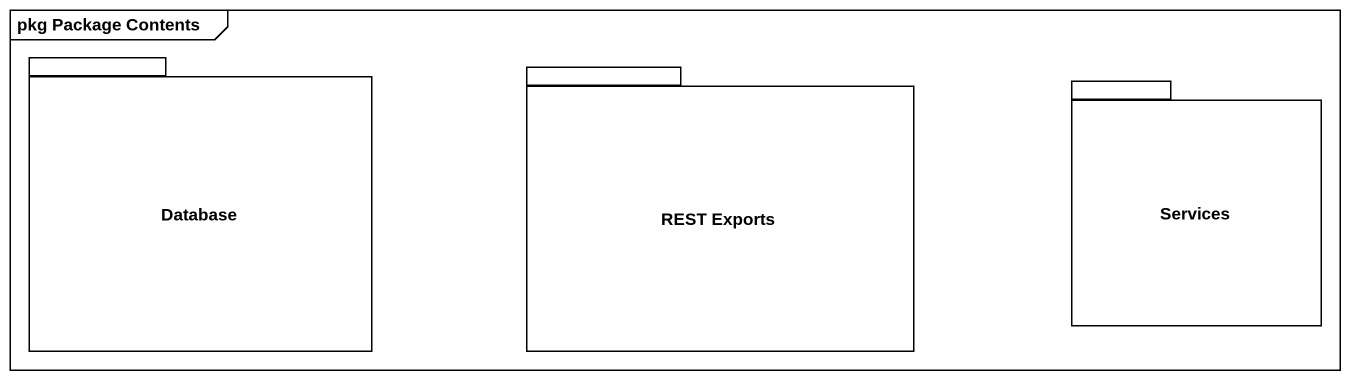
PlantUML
@startuml
mainframe pkg Package Contents
package "Database" as Database_ {
}
package "REST Exports" as REST_Exports {
}
package Services {
}
@enduml
